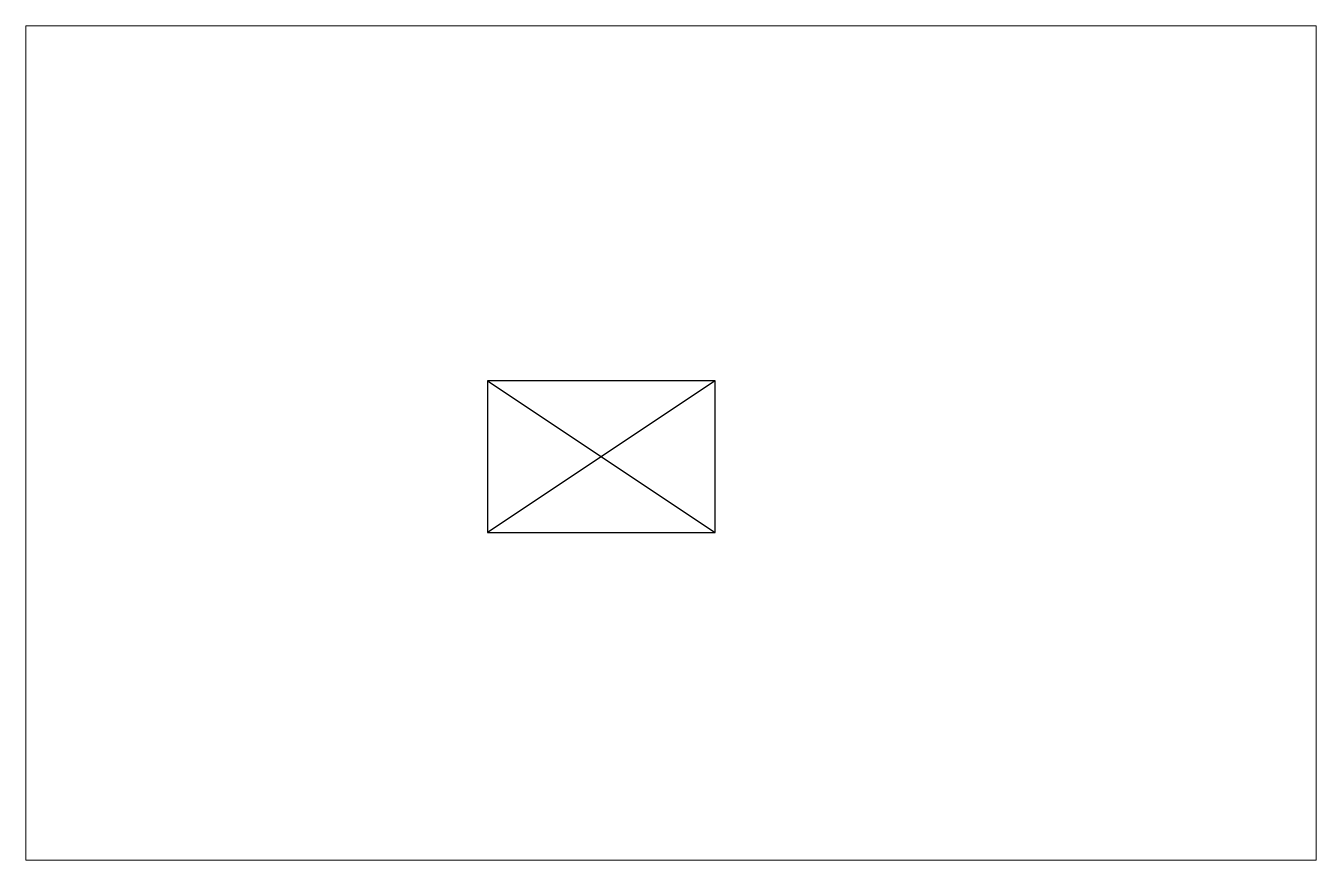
# Paper-space layout 'DX1' of a CAD drawing. Extents: x 0 to 34, y 0 to 22.
# The model-space entities are those that its viewports show. They can reach past a viewport. Long polylines and large blocks are cut down to what shows.
import ezdxf

# ---------------------------------------------------------------- set-up
doc = ezdxf.new("R2010")
doc.units = 0
doc.header["$LTSCALE"] = 0.3
doc.header["$MEASUREMENT"] = 0
doc.layers.get('Defpoints').update_dxf_attribs({"linetype": 'CONTINUOUS'})
doc.layers.add('NOTES', color=2, linetype='CONTINUOUS')

msp = doc.modelspace()

# ---------------------------------------------------------------- linework, layer by layer
at = {"layer": 'NOTES'}
for p, q in [((17.168, 11.897), (11.168, 11.897)), ((11.168, 11.897), (11.168, 7.897)), ((11.168, 11.897), (17.168, 7.897)), ((17.168, 11.897), (11.168, 7.897)), ((17.168, 7.897), (17.168, 11.897)), ((11.168, 7.897), (17.168, 7.897))]:
    msp.add_line(p, q, dxfattribs=at)

psp = doc.layouts.new('DX1')

# ---------------------------------------------------------------- viewports
at = {"layer": 'Defpoints'}
psp.add_viewport(center=(17, 11), size=(34, 22), view_center_point=(16, 10.26), view_height=22, dxfattribs=at)

doc.saveas('drawing.dxf')
